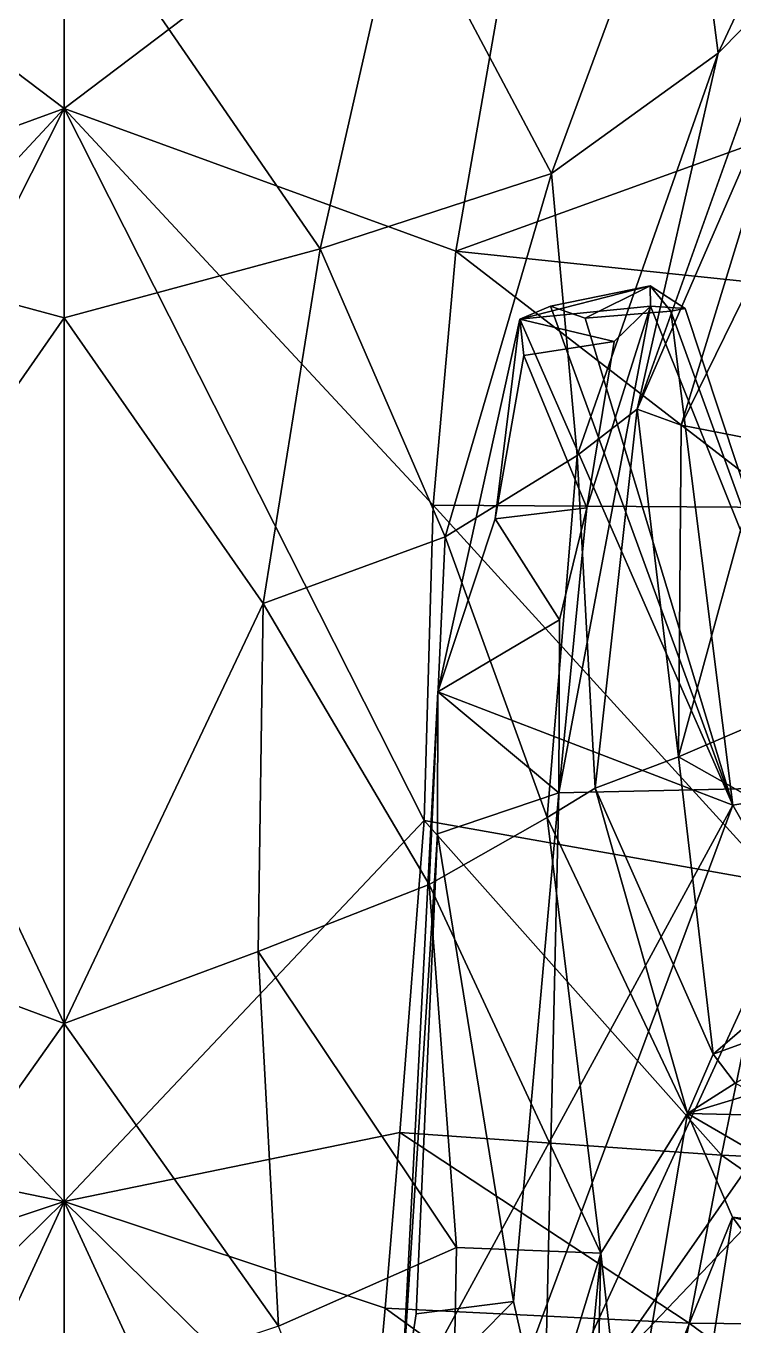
# Model space of a CAD drawing. Extents: x -1.1 to 1.1, y -3.78 to 5.59.
# Drawn here: x -0.017 to 0.297, y -1.918 to -1.341 of the extents above; entities that cross this region are included whole.
import ezdxf

# ---------------------------------------------------------------- set-up
doc = ezdxf.new("R2010")
doc.units = 0
doc.layers.add('STEGOSRS$LWO', color=1, linetype='CONTINUOUS')

msp = doc.modelspace()

# ---------------------------------------------------------------- linework, layer by layer
at = {"layer": 'STEGOSRS$LWO'}
for points in [[(0, -1.37721, 2.91166), (0, -1.13019, 3.0651), (-0.21296, -1.2159, 2.96391)], [(0, -1.13019, 3.0651), (0, -1.37721, 2.91166), (0.21296, -1.2159, 2.96391)], [(0.27622, -1.24405, 1.36378), (0.36582, -1.19082, 1.45628), (0.29028, -1.35266, 1.44972)], [(0.29028, -1.35266, 1.44972), (0.36582, -1.19082, 1.45628), (0.32229, -1.31995, 1.4832)], [(-0.21296, -1.2159, 2.96391), (-0.17381, -1.44051, 2.83181), (0, -1.37721, 2.91166)], [(0.17381, -1.44051, 2.83181), (0.21296, -1.2159, 2.96391), (0, -1.37721, 2.91166)], [(0.21296, -1.2159, 2.96391), (0.17381, -1.44051, 2.83181), (0.35517, -1.37493, 2.76966)], [(0.35517, -1.37493, 2.76966), (0.41201, -1.21226, 2.84284), (0.21296, -1.2159, 2.96391)], [(0.14964, -1.28049, 1.26458), (0.27622, -1.24405, 1.36378), (0.21618, -1.406, 1.3814)], [(0.21618, -1.406, 1.3814), (0.27622, -1.24405, 1.36378), (0.29028, -1.35266, 1.44972)], [(-0.14964, -1.28049, 1.26458), (0, -1.27425, 1.20566), (-0.11367, -1.43945, 1.30567)], [(0, -1.27425, 1.20566), (0, -1.47006, 1.27907), (-0.11367, -1.43945, 1.30567)], [(0, -1.27425, 1.20566), (0.14964, -1.28049, 1.26458), (0.11367, -1.43945, 1.30567)], [(0, -1.47006, 1.27907), (0, -1.27425, 1.20566), (0.11367, -1.43945, 1.30567)], [(0.11367, -1.43945, 1.30567), (0.14964, -1.28049, 1.26458), (0.21618, -1.406, 1.3814)], [(0.29028, -1.35266, 1.44972), (0.32229, -1.31995, 1.4832), (0.25424, -1.51065, 1.47503)], [(0.25424, -1.51065, 1.47503), (0.32229, -1.31995, 1.4832), (0.32769, -1.34194, 1.45992)], [(0.27373, -1.5178, 1.44161), (0.25424, -1.51065, 1.47503), (0.32769, -1.34194, 1.45992)], [(0.27373, -1.5178, 1.44161), (0.32769, -1.34194, 1.45992), (0.34294, -1.37685, 1.39498)], [(0.21618, -1.406, 1.3814), (0.29028, -1.35266, 1.44972), (0.22765, -1.53127, 1.45685)], [(0.22765, -1.53127, 1.45685), (0.29028, -1.35266, 1.44972), (0.25424, -1.51065, 1.47503)], [(-0.17381, -1.44051, 2.83181), (-0.16378, -1.55333, 2.76281), (0, -1.37721, 2.91166)], [(-0.16378, -1.55333, 2.76281), (-0.15969, -1.69334, 2.6708), (0, -1.37721, 2.91166)], [(-0.15969, -1.69334, 2.6708), (0, -1.86242, 2.58061), (0, -1.37721, 2.91166)], [(0.16378, -1.55333, 2.76281), (0.17381, -1.44051, 2.83181), (0, -1.37721, 2.91166)], [(0.15969, -1.69334, 2.6708), (0.16378, -1.55333, 2.76281), (0, -1.37721, 2.91166)], [(0, -1.86242, 2.58061), (0.15969, -1.69334, 2.6708), (0, -1.37721, 2.91166)], [(0.33356, -1.45718, 2.7312), (0.35517, -1.37493, 2.76966), (0.17381, -1.44051, 2.83181)], [(0.31092, -1.52494, 1.37004), (0.27373, -1.5178, 1.44161), (0.34294, -1.37685, 1.39498)], [(0.11367, -1.43945, 1.30567), (0.21618, -1.406, 1.3814), (0.16905, -1.56728, 1.4098)], [(0.16905, -1.56728, 1.4098), (0.21618, -1.406, 1.3814), (0.22765, -1.53127, 1.45685)], [(-0.11367, -1.43945, 1.30567), (0, -1.47006, 1.27907), (-0.08832, -1.59688, 1.36411)], [(0, -1.47006, 1.27907), (0.11367, -1.43945, 1.30567), (0.08832, -1.59688, 1.36411)], [(0.08832, -1.59688, 1.36411), (0.11367, -1.43945, 1.30567), (0.16905, -1.56728, 1.4098)], [(0.16378, -1.55333, 2.76281), (0.3213, -1.55433, 2.68299), (0.17381, -1.44051, 2.83181)], [(0.3213, -1.55433, 2.68299), (0.33356, -1.45718, 2.7312), (0.17381, -1.44051, 2.83181)], [(0.26009, -1.45589, 2.84081), (0.20224, -1.47074, 2.81985), (0.21584, -1.46494, 2.86387)], [(0.26009, -1.45589, 2.84081), (0.26019, -1.46491, 2.802), (0.20224, -1.47074, 2.81985)], [(0.26009, -1.45589, 2.84081), (0.21584, -1.46494, 2.86387), (0.23117, -1.47024, 2.87893)], [(0.26926, -1.46709, 2.8693), (0.26009, -1.45589, 2.84081), (0.23117, -1.47024, 2.87893)], [(0.27551, -1.4659, 2.85337), (0.26009, -1.45589, 2.84081), (0.26926, -1.46709, 2.8693)], [(0.27551, -1.4659, 2.85337), (0.26019, -1.46491, 2.802), (0.26009, -1.45589, 2.84081)], [(0.26019, -1.46491, 2.802), (0.24407, -1.48066, 2.77653), (0.20224, -1.47074, 2.81985)], [(0.29672, -1.68649, 3.04911), (0.21584, -1.46494, 2.86387), (0.20224, -1.47074, 2.81985)], [(0.29672, -1.68649, 3.04911), (0.23117, -1.47024, 2.87893), (0.21584, -1.46494, 2.86387)], [(0.26019, -1.46491, 2.802), (0.21946, -1.68095, 2.58035), (0.23195, -1.5544, 2.70645)], [(0.21946, -1.68095, 2.58035), (0.26019, -1.46491, 2.802), (0.34578, -1.67817, 3.03088)], [(0.23195, -1.5544, 2.70645), (0.24407, -1.48066, 2.77653), (0.26019, -1.46491, 2.802)], [(0.26019, -1.46491, 2.802), (0.27551, -1.4659, 2.85337), (0.34578, -1.67817, 3.03088)], [(0.27551, -1.4659, 2.85337), (0.26926, -1.46709, 2.8693), (0.34578, -1.67817, 3.03088)], [(0, -1.47006, 1.27907), (0, -1.78334, 1.42941), (-0.08832, -1.59688, 1.36411)], [(0, -1.78334, 1.42941), (0, -1.47006, 1.27907), (0.08832, -1.59688, 1.36411)], [(0.16581, -1.63617, 2.64273), (0.20224, -1.47074, 2.81985), (0.19125, -1.55934, 2.71903)], [(0.29672, -1.68649, 3.04911), (0.20224, -1.47074, 2.81985), (0.16581, -1.63617, 2.64273)], [(0.20224, -1.47074, 2.81985), (0.20401, -1.4869, 2.78693), (0.19125, -1.55934, 2.71903)], [(0.24407, -1.48066, 2.77653), (0.20401, -1.4869, 2.78693), (0.20224, -1.47074, 2.81985)], [(0.26926, -1.46709, 2.8693), (0.23117, -1.47024, 2.87893), (0.29672, -1.68649, 3.04911)], [(0.34578, -1.67817, 3.03088), (0.26926, -1.46709, 2.8693), (0.29672, -1.68649, 3.04911)], [(0.24407, -1.48066, 2.77653), (0.23195, -1.5544, 2.70645), (0.20401, -1.4869, 2.78693)], [(0.23195, -1.5544, 2.70645), (0.19125, -1.55934, 2.71903), (0.20401, -1.4869, 2.78693)], [(0.22765, -1.53127, 1.45685), (0.25424, -1.51065, 1.47503), (0.23567, -1.67894, 1.49861)], [(0.27267, -1.66495, 1.44099), (0.23567, -1.67894, 1.49861), (0.25424, -1.51065, 1.47503)], [(0.25424, -1.51065, 1.47503), (0.27373, -1.5178, 1.44161), (0.27267, -1.66495, 1.44099)], [(0.27373, -1.5178, 1.44161), (0.31092, -1.52494, 1.37004), (0.27267, -1.66495, 1.44099)], [(0.34999, -1.63189, 1.28367), (0.27267, -1.66495, 1.44099), (0.31092, -1.52494, 1.37004)], [(0.16905, -1.56728, 1.4098), (0.22765, -1.53127, 1.45685), (0.21434, -1.69197, 1.48928)], [(0.21434, -1.69197, 1.48928), (0.22765, -1.53127, 1.45685), (0.23567, -1.67894, 1.49861)], [(0.15969, -1.69334, 2.6708), (0.31653, -1.72102, 2.58349), (0.16378, -1.55333, 2.76281)], [(0.31653, -1.72102, 2.58349), (0.3213, -1.55433, 2.68299), (0.16378, -1.55333, 2.76281)], [(0.23195, -1.5544, 2.70645), (0.21985, -1.60421, 2.64642), (0.19125, -1.55934, 2.71903)], [(0.21946, -1.68095, 2.58035), (0.21985, -1.60421, 2.64642), (0.23195, -1.5544, 2.70645)], [(0.21985, -1.60421, 2.64642), (0.16581, -1.63617, 2.64273), (0.19125, -1.55934, 2.71903)], [(0.08832, -1.59688, 1.36411), (0.16905, -1.56728, 1.4098), (0.16201, -1.72164, 1.46015)], [(0.16201, -1.72164, 1.46015), (0.16905, -1.56728, 1.4098), (0.21434, -1.69197, 1.48928)], [(-0.08832, -1.59688, 1.36411), (0, -1.78334, 1.42941), (-0.08603, -1.75142, 1.4319)], [(0, -1.78334, 1.42941), (0.08832, -1.59688, 1.36411), (0.08603, -1.75142, 1.4319)], [(0.08603, -1.75142, 1.4319), (0.08832, -1.59688, 1.36411), (0.16201, -1.72164, 1.46015)], [(0.16581, -1.63617, 2.64273), (0.21985, -1.60421, 2.64642), (0.21946, -1.68095, 2.58035)], [(0.27267, -1.66495, 1.44099), (0.34999, -1.63189, 1.28367), (0.37455, -1.72261, 1.30291)], [(0.1493, -1.95742, 2.46735), (0.16581, -1.63617, 2.64273), (0.16564, -1.69924, 2.58618)], [(0.29672, -1.68649, 3.04911), (0.16581, -1.63617, 2.64273), (0.1493, -1.95742, 2.46735)], [(0.21946, -1.68095, 2.58035), (0.16564, -1.69924, 2.58618), (0.16581, -1.63617, 2.64273)], [(0.23567, -1.67894, 1.49861), (0.27267, -1.66495, 1.44099), (0.28799, -1.79696, 1.49678)], [(0.37455, -1.72261, 1.30291), (0.28799, -1.79696, 1.49678), (0.27267, -1.66495, 1.44099)], [(0.21296, -1.96733, 2.44544), (0.21946, -1.68095, 2.58035), (0.34578, -1.67817, 3.03088)], [(0.34578, -1.67817, 3.03088), (0.3959, -1.77559, 3.19187), (0.21296, -1.96733, 2.44544)], [(0.21434, -1.69197, 1.48928), (0.23567, -1.67894, 1.49861), (0.27657, -1.82336, 1.53621)], [(0.28799, -1.79696, 1.49678), (0.27657, -1.82336, 1.53621), (0.23567, -1.67894, 1.49861)], [(0.34578, -1.67817, 3.03088), (0.29672, -1.68649, 3.04911), (0.35007, -1.78012, 3.20549)], [(0.21946, -1.68095, 2.58035), (0.19939, -1.90681, 2.46059), (0.16564, -1.69924, 2.58618)], [(0.21296, -1.96733, 2.44544), (0.19939, -1.90681, 2.46059), (0.21946, -1.68095, 2.58035)], [(0.29672, -1.68649, 3.04911), (0.1493, -1.95742, 2.46735), (0.16125, -2.05049, 2.46763)], [(0.16125, -2.05049, 2.46763), (0.35007, -1.78012, 3.20549), (0.29672, -1.68649, 3.04911)], [(-0.15969, -1.69334, 2.6708), (-0.14895, -1.83183, 2.57722), (0, -1.86242, 2.58061)], [(0.14895, -1.83183, 2.57722), (0.15969, -1.69334, 2.6708), (0, -1.86242, 2.58061)], [(0.14895, -1.83183, 2.57722), (0.29164, -1.84183, 2.5071), (0.15969, -1.69334, 2.6708)], [(0.29164, -1.84183, 2.5071), (0.31653, -1.72102, 2.58349), (0.15969, -1.69334, 2.6708)], [(0.16201, -1.72164, 1.46015), (0.21434, -1.69197, 1.48928), (0.23816, -1.88539, 1.54435)], [(0.23816, -1.88539, 1.54435), (0.21434, -1.69197, 1.48928), (0.27657, -1.82336, 1.53621)], [(0.16564, -1.69924, 2.58618), (0.1562, -1.91224, 2.47443), (0.1493, -1.95742, 2.46735)], [(0.19939, -1.90681, 2.46059), (0.1562, -1.91224, 2.47443), (0.16564, -1.69924, 2.58618)], [(0.08603, -1.75142, 1.4319), (0.16201, -1.72164, 1.46015), (0.17411, -1.88285, 1.51087)], [(0.17411, -1.88285, 1.51087), (0.16201, -1.72164, 1.46015), (0.23816, -1.88539, 1.54435)], [(0.28799, -1.79696, 1.49678), (0.37455, -1.72261, 1.30291), (0.39663, -1.75755, 1.32417)], [(0.29164, -1.84183, 2.5071), (0.42343, -1.84798, 2.42016), (0.31653, -1.72102, 2.58349)], [(-0.08603, -1.75142, 1.4319), (0, -1.78334, 1.42941), (-0.09505, -1.91777, 1.48805)], [(0, -1.78334, 1.42941), (0.08603, -1.75142, 1.4319), (0.09505, -1.91777, 1.48805)], [(0.09505, -1.91777, 1.48805), (0.08603, -1.75142, 1.4319), (0.17411, -1.88285, 1.51087)], [(0.28799, -1.79696, 1.49678), (0.39663, -1.75755, 1.32417), (0.29775, -1.80982, 1.50343)], [(0.3959, -1.77559, 3.19187), (0.38438, -2.13021, 3.00432), (0.21296, -1.96733, 2.44544)], [(0, -1.94958, 1.48393), (-0.09505, -1.91777, 1.48805), (0, -1.78334, 1.42941)], [(0.09505, -1.91777, 1.48805), (0, -1.94958, 1.48393), (0, -1.78334, 1.42941)], [(0.16125, -2.05049, 2.46763), (0.33562, -2.13685, 3.01047), (0.35007, -1.78012, 3.20549)], [(0.27657, -1.82336, 1.53621), (0.28799, -1.79696, 1.49678), (0.29775, -1.80982, 1.50343)], [(0.27657, -1.82336, 1.53621), (0.29775, -1.80982, 1.50343), (0.30635, -1.81425, 1.51529)], [(0.27657, -1.82336, 1.53621), (0.30635, -1.81425, 1.51529), (0.32175, -1.82444, 1.52115)], [(0.23816, -1.88539, 1.54435), (0.27657, -1.82336, 1.53621), (0.24932, -1.98569, 1.57961)], [(0.24932, -1.98569, 1.57961), (0.27657, -1.82336, 1.53621), (0.29664, -1.86939, 1.59665)], [(0.29664, -1.86939, 1.59665), (0.27657, -1.82336, 1.53621), (0.37162, -1.87855, 1.62179)], [(0.27657, -1.82336, 1.53621), (0.32175, -1.82444, 1.52115), (0.37162, -1.87855, 1.62179)], [(-0.14895, -1.83183, 2.57722), (-0.14245, -1.90978, 2.52374), (0, -1.86242, 2.58061)], [(0.14245, -1.90978, 2.52374), (0.14895, -1.83183, 2.57722), (0, -1.86242, 2.58061)], [(0.14245, -1.90978, 2.52374), (0.27737, -1.9165, 2.45098), (0.14895, -1.83183, 2.57722)], [(0.27737, -1.9165, 2.45098), (0.29164, -1.84183, 2.5071), (0.14895, -1.83183, 2.57722)], [(0.27737, -1.9165, 2.45098), (0.40015, -1.91761, 2.35877), (0.29164, -1.84183, 2.5071)], [(0.40015, -1.91761, 2.35877), (0.42343, -1.84798, 2.42016), (0.29164, -1.84183, 2.5071)], [(-0.14245, -1.90978, 2.52374), (-0.1348, -1.99508, 2.46575), (0, -1.86242, 2.58061)], [(-0.1348, -1.99508, 2.46575), (-0.12173, -2.12642, 2.38015), (0, -1.86242, 2.58061)], [(-0.12173, -2.12642, 2.38015), (0, -2.12207, 2.41474), (0, -1.86242, 2.58061)], [(0.1348, -1.99508, 2.46575), (0.14245, -1.90978, 2.52374), (0, -1.86242, 2.58061)], [(0.12173, -2.12642, 2.38015), (0.1348, -1.99508, 2.46575), (0, -1.86242, 2.58061)], [(0, -2.12207, 2.41474), (0.12173, -2.12642, 2.38015), (0, -1.86242, 2.58061)], [(0.27076, -2.03448, 1.62228), (0.24932, -1.98569, 1.57961), (0.29664, -1.86939, 1.59665)], [(0.27076, -2.03448, 1.62228), (0.29664, -1.86939, 1.59665), (0.34496, -1.93483, 1.70369)], [(0.34496, -1.93483, 1.70369), (0.29664, -1.86939, 1.59665), (0.39483, -1.89613, 1.67568)], [(0.37162, -1.87855, 1.62179), (0.39483, -1.89613, 1.67568), (0.29664, -1.86939, 1.59665)], [(0.09505, -1.91777, 1.48805), (0.17411, -1.88285, 1.51087), (0.16976, -2.10932, 1.55324)], [(0.23816, -1.88539, 1.54435), (0.16976, -2.10932, 1.55324), (0.17411, -1.88285, 1.51087)], [(0.16976, -2.10932, 1.55324), (0.23816, -1.88539, 1.54435), (0.18777, -2.40038, 1.61824)], [(0.22657, -2.40782, 1.66804), (0.18777, -2.40038, 1.61824), (0.23816, -1.88539, 1.54435)], [(0.23816, -1.88539, 1.54435), (0.24932, -1.98569, 1.57961), (0.22657, -2.40782, 1.66804)], [(0.1348, -1.99508, 2.46575), (0.26115, -1.99581, 2.38917), (0.14245, -1.90978, 2.52374)], [(0.26115, -1.99581, 2.38917), (0.27737, -1.9165, 2.45098), (0.14245, -1.90978, 2.52374)], [(0.1493, -1.95742, 2.46735), (0.1562, -1.91224, 2.47443), (0.19939, -1.90681, 2.46059)], [(0.19939, -1.90681, 2.46059), (0.21296, -1.96733, 2.44544), (0.1493, -1.95742, 2.46735)], [(0.26115, -1.99581, 2.38917), (0.37241, -1.98657, 2.28795), (0.27737, -1.9165, 2.45098)], [(0.37241, -1.98657, 2.28795), (0.40015, -1.91761, 2.35877), (0.27737, -1.9165, 2.45098)]]:
    msp.add_3dface(points, dxfattribs=at)

doc.saveas('drawing.dxf')
